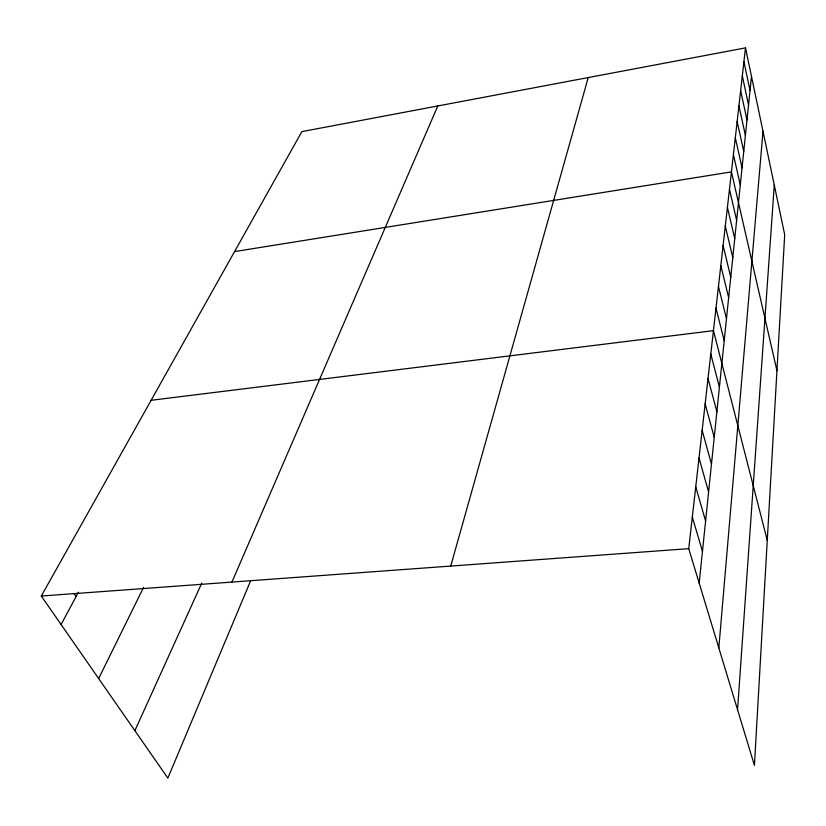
<?xml version="1.0" encoding="UTF-8"?>
<svg xmlns="http://www.w3.org/2000/svg" width="826" height="826" viewBox="0 0 826 826"><rect width="100%" height="100%" fill="white"/><g stroke="black" fill="none" stroke-linecap="round" stroke-linejoin="round"><path stroke-width="1.24" d="M737.556 709.699L774.282 185.045M718.827 647.904L762.997 131.303M699.188 583.104L751.484 76.446M745.496 47.887L784.7 234.698L754.427 765.361L688.739 548.66L745.496 47.887L301.872 131.613L41.3 596.031L167.854 778.113L250.67 580.719M450.738 566.068L588.226 77.572M231.941 582.082L437.79 105.965M134.875 730.669L201.761 583.104M98.655 678.549L143.59 587.348M61.093 624.508L78.449 592.17M234.563 251.589L731.444 171.891L776.946 370.709M151.117 400.3L713.447 330.648L767.261 540.338M41.3 596.031L688.739 548.66M73.917 593.491L76.054 596.64M692.322 517.055L702.461 551.355M695.74 486.865L705.6 520.989M699.013 457.996L708.594 491.924M702.152 430.356L711.475 464.067M705.146 403.873L714.232 437.367M708.027 378.463L716.875 411.73M710.794 354.075L719.415 387.105M715.997 308.129L724.216 340.663M718.455 286.457L726.477 318.733M720.819 265.59L728.656 297.608M723.101 245.487L730.762 277.237M725.3 226.097L732.786 257.588M727.417 207.388L734.748 238.621M729.461 189.33L736.637 220.294M733.405 154.524L740.292 184.952M735.316 137.746L742.047 167.895M737.153 121.525L743.751 151.406M738.929 105.831L745.393 135.443M740.643 90.643L746.993 119.997M742.316 75.94L748.542 105.026M743.927 61.692L750.039 90.519"/></g></svg>
